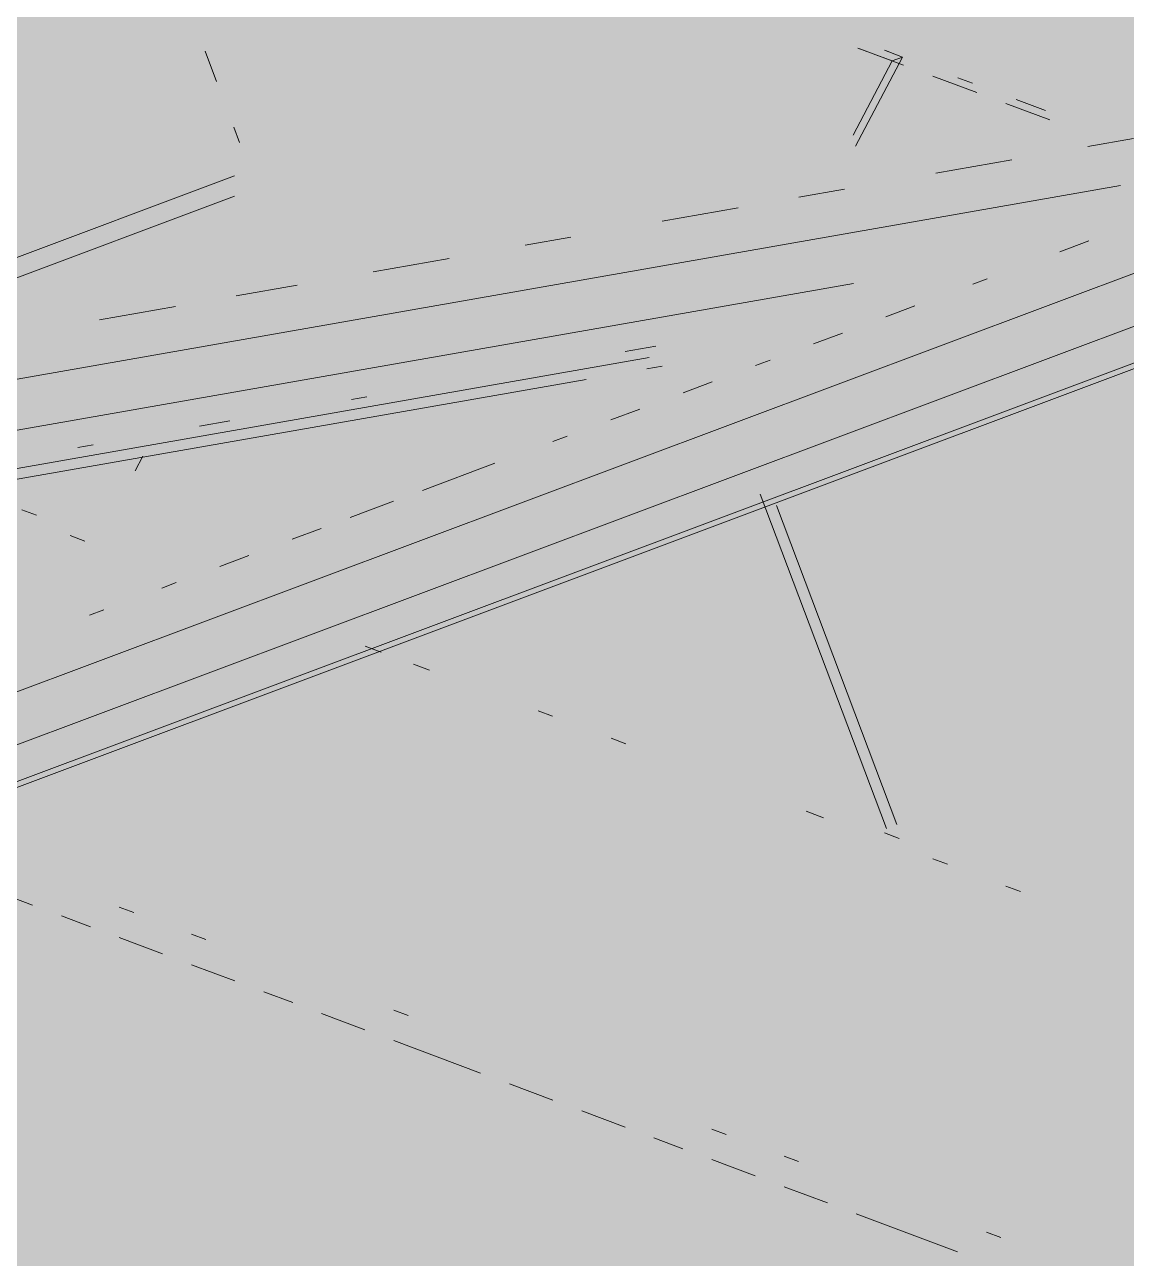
# Paper-space layout '03 3D Building and Roof' of a CAD drawing. Header units: millimetres. Extents: x 5 to 415, y 5 to 292.
# Drawn here: x 65.6 to 70.34, y 82.42 to 87.73 of the extents above; entities that cross this region are included whole.
import ezdxf

# ---------------------------------------------------------------- set-up
doc = ezdxf.new("R2010")
doc.units = ezdxf.units.MM
doc.layers.add('EXISTING', color=7, linetype='Continuous')
doc.layers.add('IMAGES', color=7, linetype='Continuous')

# ---------------------------------------------------------------- blocks, each defined once
blk = doc.blocks.new('SHEET_03')
at = {"layer": 'EXISTING', "color": 250, "lineweight": 9}
for p, q in [((66.3721, 87.6165), (66.4214, 87.4858)), ((69.3285, 87.5751), (69.1804, 87.6306)), ((69.1885, 87.6276), (69.3772, 87.5569)), ((69.3587, 87.5971), (69.2958, 87.6207)), ((69.2989, 87.6195), (69.373, 87.5918)), ((69.1602, 87.2556), (69.3285, 87.5751)), ((69.373, 87.5918), (69.171, 87.2083)), ((69.373, 87.5918), (69.3285, 87.5751)), ((69.503, 87.5098), (69.6917, 87.4391)), ((69.6733, 87.4793), (69.6103, 87.5029)), ((69.9878, 87.3615), (69.862, 87.4086)), ((69.8175, 87.3919), (70.0063, 87.3212)), ((66.4955, 87.2897), (66.5202, 87.2243)), ((70.1702, 87.2074), (70.3665, 87.2418)), ((69.5159, 87.0925), (69.8431, 87.15)), ((46.6851, 77.7896), (71.6069, 87.1254)), ((37.3985, 81.2646), (70.3106, 87.0398)), ((64.8838, 86.4757), (66.4989, 87.0807)), ((65.3807, 86.5744), (66.4989, 86.9933)), ((68.927, 86.9892), (69.1233, 87.0237)), ((68.3381, 86.8859), (68.6653, 86.9433)), ((71.4677, 86.8449), (46.7329, 77.5791)), ((67.7493, 86.7825), (67.9456, 86.817)), ((70.0489, 86.7545), (70.1735, 86.8012)), ((67.0949, 86.6677), (67.4221, 86.7251)), ((46.6851, 77.4043), (71.4822, 86.6934)), ((69.1615, 86.6176), (37.2963, 81.0261)), ((46.5602, 77.332), (71.3573, 86.6212)), ((66.5061, 86.5644), (66.7678, 86.6103)), ((69.675, 86.6145), (69.7373, 86.6378)), ((65.9172, 86.4611), (66.2443, 86.5185)), ((69.3012, 86.4744), (69.4258, 86.5211)), ((68.9897, 86.3577), (69.1143, 86.4044)), ((68.18, 86.3251), (68.3109, 86.348)), ((37.3985, 80.8793), (68.2823, 86.2986)), ((68.7405, 86.2644), (68.8028, 86.2877)), ((68.2727, 86.2509), (68.3381, 86.2624)), ((37.389, 80.8317), (68.011, 86.205)), ((68.429, 86.1477), (68.5536, 86.1944)), ((67.0023, 86.1184), (67.0677, 86.1299)), ((68.1174, 86.031), (68.242, 86.0777)), ((66.348, 86.0036), (66.4788, 86.0265)), ((65.8245, 85.9117), (65.8899, 85.9232)), ((67.8682, 85.9376), (67.9305, 85.961)), ((66.105, 85.875), (66.0713, 85.8111)), ((67.3075, 85.7276), (67.619, 85.8443)), ((69.3038, 84.2737), (68.7607, 85.7117)), ((66.996, 85.6109), (67.1829, 85.6809)), ((68.8298, 85.663), (69.3483, 84.2904)), ((65.5842, 85.6443), (65.6471, 85.6208)), ((66.7467, 85.5175), (66.8714, 85.5642)), ((65.8543, 85.5098), (65.7914, 85.5334)), ((66.4352, 85.4008), (66.5598, 85.4475)), ((66.186, 85.3075), (66.2483, 85.3308)), ((65.8745, 85.1908), (65.9368, 85.2141)), ((67.0602, 85.0581), (67.1297, 85.0321)), ((67.2686, 84.9801), (67.338, 84.954)), ((67.8674, 84.7557), (67.8045, 84.7793)), ((68.1819, 84.6379), (68.119, 84.6615)), ((68.9582, 84.3471), (69.0323, 84.3194)), ((69.2958, 84.2539), (69.3587, 84.2304)), ((69.5659, 84.1195), (69.503, 84.143)), ((65.6298, 83.9434), (65.4433, 84.0133)), ((69.8804, 84.0016), (69.8175, 84.0252)), ((66.0029, 83.9348), (66.065, 83.9115)), ((65.8785, 83.8503), (65.7541, 83.8969)), ((66.1894, 83.7338), (66.0029, 83.8037)), ((66.3137, 83.8183), (66.3759, 83.795)), ((66.5003, 83.6174), (66.3137, 83.6872)), ((66.749, 83.5242), (66.6246, 83.5708)), ((67.0599, 83.4077), (66.8733, 83.4776)), ((67.1842, 83.4923), (67.2464, 83.469)), ((67.5573, 83.2214), (67.1842, 83.3611)), ((67.8682, 83.1049), (67.6817, 83.1748)), ((68.1791, 82.9885), (67.9925, 83.0583)), ((68.5521, 82.9798), (68.6143, 82.9565)), ((68.4278, 82.8953), (68.3034, 82.9419)), ((68.7387, 82.7788), (68.5521, 82.8487)), ((68.863, 82.8634), (68.9252, 82.8401)), ((69.0496, 82.6624), (68.863, 82.7323)), ((69.6092, 82.4527), (69.1739, 82.6158)), ((69.7335, 82.5373), (69.7957, 82.514))]:
    blk.add_line(p, q, dxfattribs=at)
at = {"layer": 'IMAGES', "color": 7}
for points in [[(66.192, 87.6571), (66.3633, 87.6571), (66.192, 88), (66.3633, 88)], [(68.2483, 87.6571), (68.4197, 87.6571), (68.2483, 88), (68.4197, 88)], [(68.4197, 87.6571), (68.5911, 87.6571), (68.4197, 88), (68.5911, 88)], [(69.2765, 87.6571), (69.4479, 87.6571), (69.2765, 88), (69.4479, 88)], [(65.5065, 87.6571), (65.6779, 87.6571), (65.5065, 87.8286), (65.6779, 87.8286)], [(65.6779, 87.6571), (65.8492, 87.6571), (65.6779, 87.8286), (65.8492, 87.8286)], [(65.8492, 87.6571), (66.192, 87.6571), (65.8492, 87.8286), (66.192, 87.8286)], [(66.3633, 87.6571), (66.5347, 87.6571), (66.3633, 87.8286), (66.5347, 87.8286)], [(66.5347, 87.4857), (66.7061, 87.4857), (66.5347, 87.8286), (66.7061, 87.8286)], [(66.7061, 87.6571), (67.7342, 87.6571), (66.7061, 87.8286), (67.7342, 87.8286)], [(67.7342, 87.6571), (68.077, 87.6571), (67.7342, 87.8286), (68.077, 87.8286)], [(68.077, 87.6571), (68.2483, 87.6571), (68.077, 87.8286), (68.2483, 87.8286)], [(68.5911, 87.6571), (68.7624, 87.6571), (68.5911, 87.8286), (68.7624, 87.8286)], [(68.7624, 87.6571), (68.9338, 87.6571), (68.7624, 87.8286), (68.9338, 87.8286)], [(68.9338, 87.6571), (69.2765, 87.6571), (68.9338, 87.8286), (69.2765, 87.8286)], [(69.4479, 87.6571), (69.962, 87.6571), (69.4479, 87.8286), (69.962, 87.8286)], [(69.962, 87.6571), (70.1333, 87.6571), (69.962, 87.8286), (70.1333, 87.8286)], [(70.1333, 87.6571), (70.3047, 87.6571), (70.1333, 87.8286), (70.3047, 87.8286)], [(70.3047, 87.6571), (70.4761, 87.6571), (70.3047, 87.8286), (70.4761, 87.8286)], [(65.5065, 87.4857), (65.6779, 87.4857), (65.5065, 87.6571), (65.6779, 87.6571)], [(65.6779, 87.4857), (65.8492, 87.4857), (65.6779, 87.6571), (65.8492, 87.6571)], [(65.8492, 87.4857), (66.0206, 87.4857), (65.8492, 87.6571), (66.0206, 87.6571)], [(66.0206, 87.4857), (66.192, 87.4857), (66.0206, 87.6571), (66.192, 87.6571)], [(66.192, 87.4857), (66.3633, 87.4857), (66.192, 87.6571), (66.3633, 87.6571)], [(66.3633, 87.4857), (66.5347, 87.4857), (66.3633, 87.6571), (66.5347, 87.6571)], [(66.7061, 87.4857), (68.2483, 87.4857), (66.7061, 87.6571), (68.2483, 87.6571)], [(68.2483, 87.4857), (68.4197, 87.4857), (68.2483, 87.6571), (68.4197, 87.6571)], [(68.4197, 87.4857), (68.5911, 87.4857), (68.4197, 87.6571), (68.5911, 87.6571)], [(68.5911, 87.4857), (68.7624, 87.4857), (68.5911, 87.6571), (68.7624, 87.6571)], [(68.7624, 87.4857), (68.9338, 87.4857), (68.7624, 87.6571), (68.9338, 87.6571)], [(68.9338, 87.4857), (69.4479, 87.4857), (68.9338, 87.6571), (69.4479, 87.6571)], [(69.4479, 87.4857), (69.6192, 87.4857), (69.4479, 87.6571), (69.6192, 87.6571)], [(69.6192, 87.4857), (69.7906, 87.4857), (69.6192, 87.6571), (69.7906, 87.6571)], [(69.7906, 87.4857), (69.962, 87.4857), (69.7906, 87.6571), (69.962, 87.6571)], [(69.962, 87.4857), (70.1333, 87.4857), (69.962, 87.6571), (70.1333, 87.6571)], [(70.1333, 87.4857), (70.4761, 87.4857), (70.1333, 87.6571), (70.4761, 87.6571)], [(65.5065, 87.3143), (65.8492, 87.3143), (65.5065, 87.4857), (65.8492, 87.4857)], [(65.8492, 87.3143), (66.3633, 87.3143), (65.8492, 87.4857), (66.3633, 87.4857)], [(66.3633, 87.3143), (66.5347, 87.3143), (66.3633, 87.4857), (66.5347, 87.4857)], [(66.5347, 87.3143), (66.7061, 87.3143), (66.5347, 87.4857), (66.7061, 87.4857)], [(66.7061, 87.3143), (68.7624, 87.3143), (66.7061, 87.4857), (68.7624, 87.4857)], [(68.7624, 87.3143), (68.9338, 87.3143), (68.7624, 87.4857), (68.9338, 87.4857)], [(68.9338, 87.3143), (69.1051, 87.3143), (68.9338, 87.4857), (69.1051, 87.4857)], [(69.1051, 87.3143), (69.2765, 87.3143), (69.1051, 87.4857), (69.2765, 87.4857)], [(69.2765, 87.3143), (69.4479, 87.3143), (69.2765, 87.4857), (69.4479, 87.4857)], [(69.4479, 87.3143), (69.7906, 87.3143), (69.4479, 87.4857), (69.7906, 87.4857)], [(69.7906, 87.3143), (69.962, 87.3143), (69.7906, 87.4857), (69.962, 87.4857)], [(69.962, 87.3143), (70.1333, 87.3143), (69.962, 87.4857), (70.1333, 87.4857)], [(70.1333, 87.3143), (70.3047, 87.3143), (70.1333, 87.4857), (70.3047, 87.4857)], [(70.3047, 87.3143), (70.4761, 87.3143), (70.3047, 87.4857), (70.4761, 87.4857)], [(65.5065, 87.1429), (66.192, 87.1429), (65.5065, 87.3143), (66.192, 87.3143)], [(66.192, 87.1429), (66.3633, 87.1429), (66.192, 87.3143), (66.3633, 87.3143)], [(66.3633, 87.1429), (66.5347, 87.1429), (66.3633, 87.3143), (66.5347, 87.3143)], [(66.5347, 86.9714), (66.7061, 86.9714), (66.5347, 87.3143), (66.7061, 87.3143)], [(66.7061, 87.1429), (66.8774, 87.1429), (66.7061, 87.3143), (66.8774, 87.3143)], [(66.8774, 87.1429), (68.2483, 87.1429), (66.8774, 87.3143), (68.2483, 87.3143)], [(68.2483, 87.1429), (68.5911, 87.1429), (68.2483, 87.3143), (68.5911, 87.3143)], [(68.5911, 87.1429), (68.7624, 87.1429), (68.5911, 87.3143), (68.7624, 87.3143)], [(68.7624, 87.1429), (69.1051, 87.1429), (68.7624, 87.3143), (69.1051, 87.3143)], [(69.1051, 87.1429), (69.2765, 87.1429), (69.1051, 87.3143), (69.2765, 87.3143)], [(69.2765, 87.1429), (69.4479, 87.1429), (69.2765, 87.3143), (69.4479, 87.3143)], [(69.4479, 87.1429), (69.6192, 87.1429), (69.4479, 87.3143), (69.6192, 87.3143)], [(69.6192, 87.1429), (69.962, 87.1429), (69.6192, 87.3143), (69.962, 87.3143)], [(69.962, 87.1429), (70.1333, 87.1429), (69.962, 87.3143), (70.1333, 87.3143)], [(70.1333, 86.9714), (70.3047, 86.9714), (70.1333, 87.3143), (70.3047, 87.3143)], [(70.3047, 87.1429), (70.4761, 87.1429), (70.3047, 87.3143), (70.4761, 87.3143)], [(64.9924, 86.9714), (65.6779, 86.9714), (64.9924, 87.1429), (65.6779, 87.1429)], [(65.6779, 86.9714), (66.0206, 86.9714), (65.6779, 87.1429), (66.0206, 87.1429)], [(66.0206, 86.9714), (66.192, 86.9714), (66.0206, 87.1429), (66.192, 87.1429)], [(66.192, 86.9714), (66.3633, 86.9714), (66.192, 87.1429), (66.3633, 87.1429)], [(66.3633, 86.9714), (66.5347, 86.9714), (66.3633, 87.1429), (66.5347, 87.1429)], [(66.7061, 86.9714), (66.8774, 86.9714), (66.7061, 87.1429), (66.8774, 87.1429)], [(66.8774, 86.9714), (67.2202, 86.9714), (66.8774, 87.1429), (67.2202, 87.1429)], [(67.2202, 86.9714), (67.3915, 86.9714), (67.2202, 87.1429), (67.3915, 87.1429)], [(67.3915, 86.9714), (67.7342, 86.9714), (67.3915, 87.1429), (67.7342, 87.1429)], [(67.7342, 86.9714), (67.9056, 86.9714), (67.7342, 87.1429), (67.9056, 87.1429)], [(67.9056, 86.9714), (68.2483, 86.9714), (67.9056, 87.1429), (68.2483, 87.1429)], [(68.2483, 86.9714), (68.4197, 86.9714), (68.2483, 87.1429), (68.4197, 87.1429)], [(68.4197, 86.9714), (68.5911, 86.9714), (68.4197, 87.1429), (68.5911, 87.1429)], [(68.5911, 86.9714), (68.7624, 86.9714), (68.5911, 87.1429), (68.7624, 87.1429)], [(68.7624, 86.9714), (68.9338, 86.9714), (68.7624, 87.1429), (68.9338, 87.1429)], [(68.9338, 86.9714), (69.1051, 86.9714), (68.9338, 87.1429), (69.1051, 87.1429)], [(69.1051, 86.9714), (69.2765, 86.9714), (69.1051, 87.1429), (69.2765, 87.1429)], [(69.2765, 86.9714), (69.4479, 86.9714), (69.2765, 87.1429), (69.4479, 87.1429)], [(69.4479, 86.9714), (69.6192, 86.9714), (69.4479, 87.1429), (69.6192, 87.1429)], [(69.6192, 86.8), (69.7906, 86.8), (69.6192, 87.1429), (69.7906, 87.1429)], [(69.7906, 86.8), (69.962, 86.8), (69.7906, 87.1429), (69.962, 87.1429)], [(69.962, 86.9714), (70.1333, 86.9714), (69.962, 87.1429), (70.1333, 87.1429)], [(70.3047, 86.9714), (70.4761, 86.9714), (70.3047, 87.1429), (70.4761, 87.1429)], [(65.5065, 86.8), (65.6779, 86.8), (65.5065, 86.9714), (65.6779, 86.9714)], [(65.6779, 86.8), (65.8492, 86.8), (65.6779, 86.9714), (65.8492, 86.9714)], [(65.8492, 86.8), (66.0206, 86.8), (65.8492, 86.9714), (66.0206, 86.9714)], [(66.0206, 86.8), (66.5347, 86.8), (66.0206, 86.9714), (66.5347, 86.9714)], [(66.5347, 86.6286), (66.7061, 86.6286), (66.5347, 86.9714), (66.7061, 86.9714)], [(66.7061, 86.8), (66.8774, 86.8), (66.7061, 86.9714), (66.8774, 86.9714)], [(66.8774, 86.8), (67.2202, 86.8), (66.8774, 86.9714), (67.2202, 86.9714)], [(67.2202, 86.8), (67.3915, 86.8), (67.2202, 86.9714), (67.3915, 86.9714)], [(67.3915, 86.8), (67.5629, 86.8), (67.3915, 86.9714), (67.5629, 86.9714)], [(67.5629, 86.8), (67.7342, 86.8), (67.5629, 86.9714), (67.7342, 86.9714)], [(67.7342, 86.8), (67.9056, 86.8), (67.7342, 86.9714), (67.9056, 86.9714)], [(67.9056, 86.8), (68.077, 86.8), (67.9056, 86.9714), (68.077, 86.9714)], [(68.077, 86.8), (68.2483, 86.8), (68.077, 86.9714), (68.2483, 86.9714)], [(68.2483, 86.8), (68.4197, 86.8), (68.2483, 86.9714), (68.4197, 86.9714)], [(68.4197, 86.8), (68.7624, 86.8), (68.4197, 86.9714), (68.7624, 86.9714)], [(68.7624, 86.8), (68.9338, 86.8), (68.7624, 86.9714), (68.9338, 86.9714)], [(68.9338, 86.8), (69.2765, 86.8), (68.9338, 86.9714), (69.2765, 86.9714)], [(69.2765, 86.8), (69.4479, 86.8), (69.2765, 86.9714), (69.4479, 86.9714)], [(69.4479, 86.8), (69.6192, 86.8), (69.4479, 86.9714), (69.6192, 86.9714)], [(69.962, 86.8), (70.3047, 86.8), (69.962, 86.9714), (70.3047, 86.9714)], [(70.3047, 86.6286), (70.4761, 86.6286), (70.3047, 86.9714), (70.4761, 86.9714)], [(65.5065, 86.6286), (65.6779, 86.6286), (65.5065, 86.8), (65.6779, 86.8)], [(65.6779, 86.6286), (66.0206, 86.6286), (65.6779, 86.8), (66.0206, 86.8)], [(66.0206, 86.4571), (66.192, 86.4571), (66.0206, 86.8), (66.192, 86.8)], [(66.192, 86.4571), (66.3633, 86.4571), (66.192, 86.8), (66.3633, 86.8)], [(66.3633, 86.6286), (66.5347, 86.6286), (66.3633, 86.8), (66.5347, 86.8)], [(66.7061, 86.6286), (66.8774, 86.6286), (66.7061, 86.8), (66.8774, 86.8)], [(66.8774, 86.6286), (67.0488, 86.6286), (66.8774, 86.8), (67.0488, 86.8)], [(67.0488, 86.6286), (67.2202, 86.6286), (67.0488, 86.8), (67.2202, 86.8)], [(67.2202, 86.6286), (67.3915, 86.6286), (67.2202, 86.8), (67.3915, 86.8)], [(67.3915, 86.6286), (67.5629, 86.6286), (67.3915, 86.8), (67.5629, 86.8)], [(67.5629, 86.6286), (67.7342, 86.6286), (67.5629, 86.8), (67.7342, 86.8)], [(67.7342, 86.6286), (68.077, 86.6286), (67.7342, 86.8), (68.077, 86.8)], [(68.077, 86.6286), (68.2483, 86.6286), (68.077, 86.8), (68.2483, 86.8)], [(68.2483, 86.6286), (69.4479, 86.6286), (68.2483, 86.8), (69.4479, 86.8)], [(69.4479, 86.6286), (69.6192, 86.6286), (69.4479, 86.8), (69.6192, 86.8)], [(69.6192, 86.6286), (69.7906, 86.6286), (69.6192, 86.8), (69.7906, 86.8)], [(69.7906, 86.6286), (69.962, 86.6286), (69.7906, 86.8), (69.962, 86.8)], [(69.962, 86.6286), (70.1333, 86.6286), (69.962, 86.8), (70.1333, 86.8)], [(70.1333, 86.6286), (70.3047, 86.6286), (70.1333, 86.8), (70.3047, 86.8)], [(65.3352, 86.4571), (65.6779, 86.4571), (65.3352, 86.6286), (65.6779, 86.6286)], [(65.6779, 86.4571), (65.8492, 86.4571), (65.6779, 86.6286), (65.8492, 86.6286)], [(65.8492, 86.4571), (66.0206, 86.4571), (65.8492, 86.6286), (66.0206, 86.6286)], [(66.3633, 86.4571), (66.5347, 86.4571), (66.3633, 86.6286), (66.5347, 86.6286)], [(66.5347, 86.4571), (66.8774, 86.4571), (66.5347, 86.6286), (66.8774, 86.6286)], [(66.8774, 86.4571), (67.0488, 86.4571), (66.8774, 86.6286), (67.0488, 86.6286)], [(67.0488, 86.4571), (68.077, 86.4571), (67.0488, 86.6286), (68.077, 86.6286)], [(68.077, 86.4571), (68.4197, 86.4571), (68.077, 86.6286), (68.4197, 86.6286)], [(68.4197, 86.4571), (68.9338, 86.4571), (68.4197, 86.6286), (68.9338, 86.6286)], [(68.9338, 86.4571), (69.1051, 86.4571), (68.9338, 86.6286), (69.1051, 86.6286)], [(69.1051, 86.4571), (69.2765, 86.4571), (69.1051, 86.6286), (69.2765, 86.6286)], [(69.2765, 86.4571), (69.4479, 86.4571), (69.2765, 86.6286), (69.4479, 86.6286)], [(69.4479, 86.4571), (69.7906, 86.4571), (69.4479, 86.6286), (69.7906, 86.6286)], [(69.7906, 86.4571), (70.1333, 86.4571), (69.7906, 86.6286), (70.1333, 86.6286)], [(70.1333, 86.2857), (70.6474, 86.2857), (70.1333, 86.6286), (70.6474, 86.6286)], [(64.9924, 86.2857), (65.6779, 86.2857), (64.9924, 86.4571), (65.6779, 86.4571)], [(65.6779, 86.2857), (65.8492, 86.2857), (65.6779, 86.4571), (65.8492, 86.4571)], [(65.8492, 86.2857), (66.0206, 86.2857), (65.8492, 86.4571), (66.0206, 86.4571)], [(66.0206, 86.2857), (66.8774, 86.2857), (66.0206, 86.4571), (66.8774, 86.4571)], [(66.8774, 86.2857), (67.2202, 86.2857), (66.8774, 86.4571), (67.2202, 86.4571)], [(67.2202, 86.2857), (67.7342, 86.2857), (67.2202, 86.4571), (67.7342, 86.4571)], [(67.7342, 86.2857), (68.4197, 86.2857), (67.7342, 86.4571), (68.4197, 86.4571)], [(68.4197, 86.2857), (68.5911, 86.2857), (68.4197, 86.4571), (68.5911, 86.4571)], [(68.5911, 86.2857), (68.7624, 86.2857), (68.5911, 86.4571), (68.7624, 86.4571)], [(68.7624, 86.2857), (69.2765, 86.2857), (68.7624, 86.4571), (69.2765, 86.4571)], [(69.2765, 86.2857), (69.4479, 86.2857), (69.2765, 86.4571), (69.4479, 86.4571)], [(69.4479, 86.2857), (69.6192, 86.2857), (69.4479, 86.4571), (69.6192, 86.4571)], [(69.6192, 86.2857), (69.962, 86.2857), (69.6192, 86.4571), (69.962, 86.4571)], [(69.962, 86.2857), (70.1333, 86.2857), (69.962, 86.4571), (70.1333, 86.4571)], [(65.1638, 86.1143), (66.3633, 86.1143), (65.1638, 86.2857), (66.3633, 86.2857)], [(66.3633, 86.1143), (66.5347, 86.1143), (66.3633, 86.2857), (66.5347, 86.2857)], [(66.5347, 86.1143), (67.0488, 86.1143), (66.5347, 86.2857), (67.0488, 86.2857)], [(67.0488, 86.1143), (67.3915, 86.1143), (67.0488, 86.2857), (67.3915, 86.2857)], [(67.3915, 85.9429), (67.7342, 85.9429), (67.3915, 86.2857), (67.7342, 86.2857)], [(67.7342, 86.1143), (67.9056, 86.1143), (67.7342, 86.2857), (67.9056, 86.2857)], [(67.9056, 86.1143), (68.077, 86.1143), (67.9056, 86.2857), (68.077, 86.2857)], [(68.077, 86.1143), (68.5911, 86.1143), (68.077, 86.2857), (68.5911, 86.2857)], [(68.5911, 86.1143), (68.9338, 86.1143), (68.5911, 86.2857), (68.9338, 86.2857)], [(68.9338, 86.1143), (69.1051, 86.1143), (68.9338, 86.2857), (69.1051, 86.2857)], [(69.1051, 86.1143), (69.4479, 86.1143), (69.1051, 86.2857), (69.4479, 86.2857)], [(69.4479, 86.1143), (69.6192, 86.1143), (69.4479, 86.2857), (69.6192, 86.2857)], [(69.6192, 86.1143), (69.7906, 86.1143), (69.6192, 86.2857), (69.7906, 86.2857)], [(69.7906, 86.1143), (70.1333, 86.1143), (69.7906, 86.2857), (70.1333, 86.2857)], [(70.1333, 86.1143), (70.3047, 86.1143), (70.1333, 86.2857), (70.3047, 86.2857)], [(70.3047, 86.1143), (70.8188, 86.1143), (70.3047, 86.2857), (70.8188, 86.2857)], [(64.8211, 85.9429), (65.8492, 85.9429), (64.8211, 86.1143), (65.8492, 86.1143)], [(65.8492, 85.7714), (66.192, 85.7714), (65.8492, 86.1143), (66.192, 86.1143)], [(66.192, 85.9429), (66.3633, 85.9429), (66.192, 86.1143), (66.3633, 86.1143)], [(66.3633, 85.9429), (66.7061, 85.9429), (66.3633, 86.1143), (66.7061, 86.1143)], [(66.7061, 85.9429), (66.8774, 85.9429), (66.7061, 86.1143), (66.8774, 86.1143)], [(66.8774, 85.9429), (67.0488, 85.9429), (66.8774, 86.1143), (67.0488, 86.1143)], [(67.0488, 85.9429), (67.2202, 85.9429), (67.0488, 86.1143), (67.2202, 86.1143)], [(67.2202, 85.9429), (67.3915, 85.9429), (67.2202, 86.1143), (67.3915, 86.1143)], [(67.7342, 85.9429), (67.9056, 85.9429), (67.7342, 86.1143), (67.9056, 86.1143)], [(67.9056, 85.9429), (68.5911, 85.9429), (67.9056, 86.1143), (68.5911, 86.1143)], [(68.5911, 85.9429), (69.1051, 85.9429), (68.5911, 86.1143), (69.1051, 86.1143)], [(69.1051, 85.9429), (69.2765, 85.9429), (69.1051, 86.1143), (69.2765, 86.1143)], [(69.2765, 85.9429), (69.4479, 85.9429), (69.2765, 86.1143), (69.4479, 86.1143)], [(69.4479, 85.9429), (69.7906, 85.9429), (69.4479, 86.1143), (69.7906, 86.1143)], [(69.7906, 85.9429), (69.962, 85.9429), (69.7906, 86.1143), (69.962, 86.1143)], [(69.962, 85.9429), (70.1333, 85.9429), (69.962, 86.1143), (70.1333, 86.1143)], [(70.1333, 85.9429), (70.4761, 85.9429), (70.1333, 86.1143), (70.4761, 86.1143)], [(65.3352, 85.6), (65.6779, 85.6), (65.3352, 85.9429), (65.6779, 85.9429)], [(65.6779, 85.7714), (65.8492, 85.7714), (65.6779, 85.9429), (65.8492, 85.9429)], [(66.192, 85.7714), (66.3633, 85.7714), (66.192, 85.9429), (66.3633, 85.9429)], [(66.3633, 85.7714), (66.5347, 85.7714), (66.3633, 85.9429), (66.5347, 85.9429)], [(66.5347, 85.7714), (66.7061, 85.7714), (66.5347, 85.9429), (66.7061, 85.9429)], [(66.7061, 85.7714), (67.0488, 85.7714), (66.7061, 85.9429), (67.0488, 85.9429)], [(67.0488, 85.7714), (67.2202, 85.7714), (67.0488, 85.9429), (67.2202, 85.9429)], [(67.2202, 85.7714), (67.3915, 85.7714), (67.2202, 85.9429), (67.3915, 85.9429)], [(67.3915, 85.7714), (67.5629, 85.7714), (67.3915, 85.9429), (67.5629, 85.9429)], [(67.5629, 85.7714), (67.7342, 85.7714), (67.5629, 85.9429), (67.7342, 85.9429)], [(67.7342, 85.7714), (68.077, 85.7714), (67.7342, 85.9429), (68.077, 85.9429)], [(68.077, 85.7714), (68.2483, 85.7714), (68.077, 85.9429), (68.2483, 85.9429)], [(68.2483, 85.7714), (68.5911, 85.7714), (68.2483, 85.9429), (68.5911, 85.9429)], [(68.5911, 85.7714), (68.7624, 85.7714), (68.5911, 85.9429), (68.7624, 85.9429)], [(68.7624, 85.7714), (69.1051, 85.7714), (68.7624, 85.9429), (69.1051, 85.9429)], [(69.1051, 85.7714), (69.6192, 85.7714), (69.1051, 85.9429), (69.6192, 85.9429)], [(69.6192, 85.7714), (69.962, 85.7714), (69.6192, 85.9429), (69.962, 85.9429)], [(69.962, 85.7714), (70.1333, 85.7714), (69.962, 85.9429), (70.1333, 85.9429)], [(70.1333, 85.7714), (70.9901, 85.7714), (70.1333, 85.9429), (70.9901, 85.9429)], [(65.6779, 85.6), (65.8492, 85.6), (65.6779, 85.7714), (65.8492, 85.7714)], [(65.8492, 85.2571), (66.0206, 85.2571), (65.8492, 85.7714), (66.0206, 85.7714)], [(66.0206, 85.6), (66.192, 85.6), (66.0206, 85.7714), (66.192, 85.7714)], [(66.192, 85.6), (66.3633, 85.6), (66.192, 85.7714), (66.3633, 85.7714)], [(66.3633, 85.6), (66.5347, 85.6), (66.3633, 85.7714), (66.5347, 85.7714)], [(66.5347, 85.6), (66.8774, 85.6), (66.5347, 85.7714), (66.8774, 85.7714)], [(66.8774, 85.6), (67.0488, 85.6), (66.8774, 85.7714), (67.0488, 85.7714)], [(67.0488, 85.6), (67.2202, 85.6), (67.0488, 85.7714), (67.2202, 85.7714)], [(67.2202, 85.6), (67.3915, 85.6), (67.2202, 85.7714), (67.3915, 85.7714)], [(67.3915, 85.4286), (67.7342, 85.4286), (67.3915, 85.7714), (67.7342, 85.7714)], [(67.7342, 85.6), (67.9056, 85.6), (67.7342, 85.7714), (67.9056, 85.7714)], [(67.9056, 85.6), (68.2483, 85.6), (67.9056, 85.7714), (68.2483, 85.7714)], [(68.2483, 85.6), (68.4197, 85.6), (68.2483, 85.7714), (68.4197, 85.7714)], [(68.4197, 85.6), (68.5911, 85.6), (68.4197, 85.7714), (68.5911, 85.7714)], [(68.5911, 85.6), (68.7624, 85.6), (68.5911, 85.7714), (68.7624, 85.7714)], [(68.7624, 85.6), (68.9338, 85.6), (68.7624, 85.7714), (68.9338, 85.7714)], [(68.9338, 85.6), (69.1051, 85.6), (68.9338, 85.7714), (69.1051, 85.7714)], [(69.1051, 85.6), (69.2765, 85.6), (69.1051, 85.7714), (69.2765, 85.7714)], [(69.2765, 85.6), (69.4479, 85.6), (69.2765, 85.7714), (69.4479, 85.7714)], [(69.4479, 85.6), (69.6192, 85.6), (69.4479, 85.7714), (69.6192, 85.7714)], [(69.6192, 85.6), (69.7906, 85.6), (69.6192, 85.7714), (69.7906, 85.7714)], [(69.7906, 85.6), (70.8188, 85.6), (69.7906, 85.7714), (70.8188, 85.7714)], [(65.5065, 85.4286), (65.6779, 85.4286), (65.5065, 85.6), (65.6779, 85.6)], [(65.6779, 85.4286), (65.8492, 85.4286), (65.6779, 85.6), (65.8492, 85.6)], [(66.0206, 85.4286), (66.192, 85.4286), (66.0206, 85.6), (66.192, 85.6)], [(66.192, 85.4286), (66.3633, 85.4286), (66.192, 85.6), (66.3633, 85.6)], [(66.3633, 85.4286), (66.5347, 85.4286), (66.3633, 85.6), (66.5347, 85.6)], [(66.5347, 85.4286), (66.7061, 85.4286), (66.5347, 85.6), (66.7061, 85.6)], [(66.7061, 85.4286), (66.8774, 85.4286), (66.7061, 85.6), (66.8774, 85.6)], [(66.8774, 85.4286), (67.3915, 85.4286), (66.8774, 85.6), (67.3915, 85.6)], [(67.7342, 85.4286), (68.077, 85.4286), (67.7342, 85.6), (68.077, 85.6)], [(68.077, 85.4286), (68.2483, 85.4286), (68.077, 85.6), (68.2483, 85.6)], [(68.2483, 85.4286), (68.5911, 85.4286), (68.2483, 85.6), (68.5911, 85.6)], [(68.5911, 85.4286), (68.9338, 85.4286), (68.5911, 85.6), (68.9338, 85.6)], [(68.9338, 85.4286), (69.1051, 85.4286), (68.9338, 85.6), (69.1051, 85.6)], [(69.1051, 85.4286), (69.2765, 85.4286), (69.1051, 85.6), (69.2765, 85.6)], [(69.2765, 85.2571), (70.8188, 85.2571), (69.2765, 85.6), (70.8188, 85.6)], [(65.5065, 85.2571), (65.6779, 85.2571), (65.5065, 85.4286), (65.6779, 85.4286)], [(65.6779, 85.2571), (65.8492, 85.2571), (65.6779, 85.4286), (65.8492, 85.4286)], [(66.0206, 85.2571), (66.192, 85.2571), (66.0206, 85.4286), (66.192, 85.4286)], [(66.192, 85.2571), (66.3633, 85.2571), (66.192, 85.4286), (66.3633, 85.4286)], [(66.3633, 85.2571), (66.5347, 85.2571), (66.3633, 85.4286), (66.5347, 85.4286)], [(66.5347, 85.2571), (66.7061, 85.2571), (66.5347, 85.4286), (66.7061, 85.4286)], [(66.7061, 85.2571), (67.2202, 85.2571), (66.7061, 85.4286), (67.2202, 85.4286)], [(67.2202, 85.2571), (67.7342, 85.2571), (67.2202, 85.4286), (67.7342, 85.4286)], [(67.7342, 85.2571), (68.2483, 85.2571), (67.7342, 85.4286), (68.2483, 85.4286)], [(68.2483, 85.2571), (68.4197, 85.2571), (68.2483, 85.4286), (68.4197, 85.4286)], [(68.4197, 85.0857), (68.5911, 85.0857), (68.4197, 85.4286), (68.5911, 85.4286)], [(68.5911, 85.2571), (68.7624, 85.2571), (68.5911, 85.4286), (68.7624, 85.4286)], [(68.7624, 85.2571), (68.9338, 85.2571), (68.7624, 85.4286), (68.9338, 85.4286)], [(68.9338, 85.2571), (69.1051, 85.2571), (68.9338, 85.4286), (69.1051, 85.4286)], [(69.1051, 85.2571), (69.2765, 85.2571), (69.1051, 85.4286), (69.2765, 85.4286)], [(65.5065, 85.0857), (65.6779, 85.0857), (65.5065, 85.2571), (65.6779, 85.2571)], [(65.6779, 85.0857), (65.8492, 85.0857), (65.6779, 85.2571), (65.8492, 85.2571)], [(65.8492, 85.0857), (66.0206, 85.0857), (65.8492, 85.2571), (66.0206, 85.2571)], [(66.0206, 85.0857), (66.192, 85.0857), (66.0206, 85.2571), (66.192, 85.2571)], [(66.192, 85.0857), (66.5347, 85.0857), (66.192, 85.2571), (66.5347, 85.2571)], [(66.5347, 85.0857), (67.2202, 85.0857), (66.5347, 85.2571), (67.2202, 85.2571)], [(67.2202, 85.0857), (67.7342, 85.0857), (67.2202, 85.2571), (67.7342, 85.2571)], [(67.7342, 85.0857), (67.9056, 85.0857), (67.7342, 85.2571), (67.9056, 85.2571)], [(67.9056, 85.0857), (68.077, 85.0857), (67.9056, 85.2571), (68.077, 85.2571)], [(68.077, 85.0857), (68.2483, 85.0857), (68.077, 85.2571), (68.2483, 85.2571)], [(68.2483, 85.0857), (68.4197, 85.0857), (68.2483, 85.2571), (68.4197, 85.2571)], [(68.5911, 85.0857), (68.7624, 85.0857), (68.5911, 85.2571), (68.7624, 85.2571)], [(68.7624, 85.0857), (68.9338, 85.0857), (68.7624, 85.2571), (68.9338, 85.2571)], [(68.9338, 85.0857), (69.1051, 85.0857), (68.9338, 85.2571), (69.1051, 85.2571)], [(69.1051, 85.0857), (69.2765, 85.0857), (69.1051, 85.2571), (69.2765, 85.2571)], [(69.2765, 84.7429), (70.6474, 84.7429), (69.2765, 85.2571), (70.6474, 85.2571)], [(65.5065, 84.9143), (65.6779, 84.9143), (65.5065, 85.0857), (65.6779, 85.0857)], [(65.6779, 84.9143), (65.8492, 84.9143), (65.6779, 85.0857), (65.8492, 85.0857)], [(65.8492, 84.9143), (66.3633, 84.9143), (65.8492, 85.0857), (66.3633, 85.0857)], [(66.3633, 84.9143), (66.5347, 84.9143), (66.3633, 85.0857), (66.5347, 85.0857)], [(66.5347, 84.9143), (66.8774, 84.9143), (66.5347, 85.0857), (66.8774, 85.0857)], [(66.8774, 84.9143), (67.2202, 84.9143), (66.8774, 85.0857), (67.2202, 85.0857)], [(67.2202, 84.9143), (67.3915, 84.9143), (67.2202, 85.0857), (67.3915, 85.0857)], [(67.3915, 84.7429), (67.5629, 84.7429), (67.3915, 85.0857), (67.5629, 85.0857)], [(67.5629, 84.9143), (67.7342, 84.9143), (67.5629, 85.0857), (67.7342, 85.0857)], [(67.7342, 84.9143), (67.9056, 84.9143), (67.7342, 85.0857), (67.9056, 85.0857)], [(67.9056, 84.9143), (68.2483, 84.9143), (67.9056, 85.0857), (68.2483, 85.0857)], [(68.2483, 84.9143), (68.7624, 84.9143), (68.2483, 85.0857), (68.7624, 85.0857)], [(68.7624, 84.7429), (68.9338, 84.7429), (68.7624, 85.0857), (68.9338, 85.0857)], [(68.9338, 84.7429), (69.1051, 84.7429), (68.9338, 85.0857), (69.1051, 85.0857)], [(69.1051, 84.9143), (69.2765, 84.9143), (69.1051, 85.0857), (69.2765, 85.0857)], [(65.3352, 84.7429), (65.6779, 84.7429), (65.3352, 84.9143), (65.6779, 84.9143)], [(65.6779, 84.7429), (66.3633, 84.7429), (65.6779, 84.9143), (66.3633, 84.9143)], [(66.3633, 84.7429), (66.7061, 84.7429), (66.3633, 84.9143), (66.7061, 84.9143)], [(66.7061, 84.7429), (66.8774, 84.7429), (66.7061, 84.9143), (66.8774, 84.9143)], [(66.8774, 84.7429), (67.0488, 84.7429), (66.8774, 84.9143), (67.0488, 84.9143)], [(67.0488, 84.7429), (67.2202, 84.7429), (67.0488, 84.9143), (67.2202, 84.9143)], [(67.2202, 84.7429), (67.3915, 84.7429), (67.2202, 84.9143), (67.3915, 84.9143)], [(67.5629, 84.7429), (67.7342, 84.7429), (67.5629, 84.9143), (67.7342, 84.9143)], [(67.7342, 84.5714), (67.9056, 84.5714), (67.7342, 84.9143), (67.9056, 84.9143)], [(67.9056, 84.7429), (68.4197, 84.7429), (67.9056, 84.9143), (68.4197, 84.9143)], [(68.4197, 84.7429), (68.7624, 84.7429), (68.4197, 84.9143), (68.7624, 84.9143)], [(69.1051, 84.7429), (69.2765, 84.7429), (69.1051, 84.9143), (69.2765, 84.9143)], [(65.5065, 84.5714), (65.6779, 84.5714), (65.5065, 84.7429), (65.6779, 84.7429)], [(65.6779, 84.5714), (65.8492, 84.5714), (65.6779, 84.7429), (65.8492, 84.7429)], [(65.8492, 84.5714), (66.0206, 84.5714), (65.8492, 84.7429), (66.0206, 84.7429)], [(66.0206, 84.5714), (66.192, 84.5714), (66.0206, 84.7429), (66.192, 84.7429)], [(66.192, 84.5714), (66.5347, 84.5714), (66.192, 84.7429), (66.5347, 84.7429)], [(66.5347, 84.5714), (66.7061, 84.5714), (66.5347, 84.7429), (66.7061, 84.7429)], [(66.7061, 84.5714), (67.0488, 84.5714), (66.7061, 84.7429), (67.0488, 84.7429)], [(67.0488, 84.5714), (67.3915, 84.5714), (67.0488, 84.7429), (67.3915, 84.7429)], [(67.3915, 84.5714), (67.5629, 84.5714), (67.3915, 84.7429), (67.5629, 84.7429)], [(67.5629, 84.5714), (67.7342, 84.5714), (67.5629, 84.7429), (67.7342, 84.7429)], [(67.9056, 84.5714), (68.077, 84.5714), (67.9056, 84.7429), (68.077, 84.7429)], [(68.077, 84.5714), (68.2483, 84.5714), (68.077, 84.7429), (68.2483, 84.7429)], [(68.2483, 84.5714), (68.4197, 84.5714), (68.2483, 84.7429), (68.4197, 84.7429)], [(68.4197, 84.5714), (68.5911, 84.5714), (68.4197, 84.7429), (68.5911, 84.7429)], [(68.5911, 84.5714), (68.9338, 84.5714), (68.5911, 84.7429), (68.9338, 84.7429)], [(68.9338, 84.5714), (69.1051, 84.5714), (68.9338, 84.7429), (69.1051, 84.7429)], [(69.1051, 84.5714), (69.2765, 84.5714), (69.1051, 84.7429), (69.2765, 84.7429)], [(69.2765, 84.5714), (69.4479, 84.5714), (69.2765, 84.7429), (69.4479, 84.7429)], [(69.4479, 84.4), (69.6192, 84.4), (69.4479, 84.7429), (69.6192, 84.7429)], [(69.6192, 84.4), (70.4761, 84.4), (69.6192, 84.7429), (70.4761, 84.7429)], [(65.3352, 84.4), (65.6779, 84.4), (65.3352, 84.5714), (65.6779, 84.5714)], [(65.6779, 84.4), (65.8492, 84.4), (65.6779, 84.5714), (65.8492, 84.5714)], [(65.8492, 84.4), (66.0206, 84.4), (65.8492, 84.5714), (66.0206, 84.5714)], [(66.0206, 84.4), (66.192, 84.4), (66.0206, 84.5714), (66.192, 84.5714)], [(66.192, 84.4), (66.5347, 84.4), (66.192, 84.5714), (66.5347, 84.5714)], [(66.5347, 84.4), (66.7061, 84.4), (66.5347, 84.5714), (66.7061, 84.5714)], [(66.7061, 84.4), (67.5629, 84.4), (66.7061, 84.5714), (67.5629, 84.5714)], [(67.5629, 84.4), (68.077, 84.4), (67.5629, 84.5714), (68.077, 84.5714)], [(68.077, 84.4), (68.2483, 84.4), (68.077, 84.5714), (68.2483, 84.5714)], [(68.2483, 84.4), (68.5911, 84.4), (68.2483, 84.5714), (68.5911, 84.5714)], [(68.5911, 84.4), (68.7624, 84.4), (68.5911, 84.5714), (68.7624, 84.5714)], [(68.7624, 84.4), (68.9338, 84.4), (68.7624, 84.5714), (68.9338, 84.5714)], [(68.9338, 84.4), (69.1051, 84.4), (68.9338, 84.5714), (69.1051, 84.5714)], [(69.1051, 84.4), (69.2765, 84.4), (69.1051, 84.5714), (69.2765, 84.5714)], [(69.2765, 84.4), (69.4479, 84.4), (69.2765, 84.5714), (69.4479, 84.5714)], [(65.5065, 84.2286), (65.6779, 84.2286), (65.5065, 84.4), (65.6779, 84.4)], [(65.6779, 84.2286), (66.0206, 84.2286), (65.6779, 84.4), (66.0206, 84.4)], [(66.0206, 84.2286), (66.192, 84.2286), (66.0206, 84.4), (66.192, 84.4)], [(66.192, 84.2286), (66.3633, 84.2286), (66.192, 84.4), (66.3633, 84.4)], [(66.3633, 84.2286), (68.077, 84.2286), (66.3633, 84.4), (68.077, 84.4)], [(68.077, 84.2286), (68.4197, 84.2286), (68.077, 84.4), (68.4197, 84.4)], [(68.4197, 84.2286), (68.5911, 84.2286), (68.4197, 84.4), (68.5911, 84.4)], [(68.5911, 84.2286), (68.7624, 84.2286), (68.5911, 84.4), (68.7624, 84.4)], [(68.7624, 84.2286), (68.9338, 84.2286), (68.7624, 84.4), (68.9338, 84.4)], [(68.9338, 84.2286), (69.1051, 84.2286), (68.9338, 84.4), (69.1051, 84.4)], [(69.1051, 84.2286), (69.2765, 84.2286), (69.1051, 84.4), (69.2765, 84.4)], [(69.2765, 84.2286), (69.4479, 84.2286), (69.2765, 84.4), (69.4479, 84.4)], [(69.4479, 84.2286), (69.6192, 84.2286), (69.4479, 84.4), (69.6192, 84.4)], [(69.6192, 84.2286), (69.7906, 84.2286), (69.6192, 84.4), (69.7906, 84.4)], [(69.7906, 84.2286), (70.3047, 84.2286), (69.7906, 84.4), (70.3047, 84.4)], [(70.3047, 83.8857), (70.4761, 83.8857), (70.3047, 84.4), (70.4761, 84.4)], [(65.5065, 84.0571), (65.6779, 84.0571), (65.5065, 84.2286), (65.6779, 84.2286)], [(65.6779, 84.0571), (65.8492, 84.0571), (65.6779, 84.2286), (65.8492, 84.2286)], [(65.8492, 84.0571), (66.0206, 84.0571), (65.8492, 84.2286), (66.0206, 84.2286)], [(66.0206, 84.0571), (66.192, 84.0571), (66.0206, 84.2286), (66.192, 84.2286)], [(66.192, 84.0571), (66.5347, 84.0571), (66.192, 84.2286), (66.5347, 84.2286)], [(66.5347, 84.0571), (66.7061, 84.0571), (66.5347, 84.2286), (66.7061, 84.2286)], [(66.7061, 84.0571), (68.4197, 84.0571), (66.7061, 84.2286), (68.4197, 84.2286)], [(68.4197, 84.0571), (68.7624, 84.0571), (68.4197, 84.2286), (68.7624, 84.2286)], [(68.7624, 84.0571), (68.9338, 84.0571), (68.7624, 84.2286), (68.9338, 84.2286)], [(68.9338, 84.0571), (69.1051, 84.0571), (68.9338, 84.2286), (69.1051, 84.2286)], [(69.1051, 84.0571), (69.2765, 84.0571), (69.1051, 84.2286), (69.2765, 84.2286)], [(69.2765, 84.0571), (69.4479, 84.0571), (69.2765, 84.2286), (69.4479, 84.2286)], [(69.4479, 84.0571), (69.7906, 84.0571), (69.4479, 84.2286), (69.7906, 84.2286)], [(69.7906, 84.0571), (69.962, 84.0571), (69.7906, 84.2286), (69.962, 84.2286)], [(69.962, 84.0571), (70.1333, 84.0571), (69.962, 84.2286), (70.1333, 84.2286)], [(70.1333, 84.0571), (70.3047, 84.0571), (70.1333, 84.2286), (70.3047, 84.2286)], [(65.3352, 83.8857), (65.6779, 83.8857), (65.3352, 84.0571), (65.6779, 84.0571)], [(65.6779, 83.8857), (65.8492, 83.8857), (65.6779, 84.0571), (65.8492, 84.0571)], [(65.8492, 83.8857), (66.192, 83.8857), (65.8492, 84.0571), (66.192, 84.0571)], [(66.192, 83.8857), (66.7061, 83.8857), (66.192, 84.0571), (66.7061, 84.0571)], [(66.7061, 83.8857), (66.8774, 83.8857), (66.7061, 84.0571), (66.8774, 84.0571)], [(66.8774, 83.8857), (67.2202, 83.8857), (66.8774, 84.0571), (67.2202, 84.0571)], [(67.2202, 83.8857), (68.9338, 83.8857), (67.2202, 84.0571), (68.9338, 84.0571)], [(68.9338, 83.8857), (69.1051, 83.8857), (68.9338, 84.0571), (69.1051, 84.0571)], [(69.1051, 83.8857), (69.2765, 83.8857), (69.1051, 84.0571), (69.2765, 84.0571)], [(69.2765, 83.8857), (69.4479, 83.8857), (69.2765, 84.0571), (69.4479, 84.0571)], [(69.4479, 83.8857), (69.6192, 83.8857), (69.4479, 84.0571), (69.6192, 84.0571)], [(69.6192, 83.8857), (69.7906, 83.8857), (69.6192, 84.0571), (69.7906, 84.0571)], [(69.7906, 83.8857), (70.3047, 83.8857), (69.7906, 84.0571), (70.3047, 84.0571)], [(65.3352, 83.7143), (65.6779, 83.7143), (65.3352, 83.8857), (65.6779, 83.8857)], [(65.6779, 83.7143), (65.8492, 83.7143), (65.6779, 83.8857), (65.8492, 83.8857)], [(65.8492, 83.7143), (66.0206, 83.7143), (65.8492, 83.8857), (66.0206, 83.8857)], [(66.0206, 83.7143), (66.3633, 83.7143), (66.0206, 83.8857), (66.3633, 83.8857)], [(66.3633, 83.7143), (66.5347, 83.7143), (66.3633, 83.8857), (66.5347, 83.8857)], [(66.5347, 83.7143), (66.7061, 83.7143), (66.5347, 83.8857), (66.7061, 83.8857)], [(66.7061, 83.7143), (66.8774, 83.7143), (66.7061, 83.8857), (66.8774, 83.8857)], [(66.8774, 83.7143), (67.3915, 83.7143), (66.8774, 83.8857), (67.3915, 83.8857)], [(67.3915, 83.5429), (67.5629, 83.5429), (67.3915, 83.8857), (67.5629, 83.8857)], [(67.5629, 83.7143), (67.7342, 83.7143), (67.5629, 83.8857), (67.7342, 83.8857)], [(67.7342, 83.7143), (69.4479, 83.7143), (67.7342, 83.8857), (69.4479, 83.8857)], [(69.4479, 83.7143), (69.6192, 83.7143), (69.4479, 83.8857), (69.6192, 83.8857)], [(69.6192, 83.7143), (69.7906, 83.7143), (69.6192, 83.8857), (69.7906, 83.8857)], [(69.7906, 83.7143), (69.962, 83.7143), (69.7906, 83.8857), (69.962, 83.8857)], [(69.962, 83.7143), (70.3047, 83.7143), (69.962, 83.8857), (70.3047, 83.8857)], [(70.3047, 83.7143), (70.4761, 83.7143), (70.3047, 83.8857), (70.4761, 83.8857)], [(64.1356, 83.5429), (65.6779, 83.5429), (64.1356, 83.7143), (65.6779, 83.7143)], [(65.6779, 83.5429), (65.8492, 83.5429), (65.6779, 83.7143), (65.8492, 83.7143)], [(65.8492, 83.5429), (66.0206, 83.5429), (65.8492, 83.7143), (66.0206, 83.7143)], [(66.0206, 83.5429), (66.192, 83.5429), (66.0206, 83.7143), (66.192, 83.7143)], [(66.192, 83.5429), (66.5347, 83.5429), (66.192, 83.7143), (66.5347, 83.7143)], [(66.5347, 83.5429), (66.7061, 83.5429), (66.5347, 83.7143), (66.7061, 83.7143)], [(66.7061, 83.5429), (66.8774, 83.5429), (66.7061, 83.7143), (66.8774, 83.7143)], [(66.8774, 83.5429), (67.0488, 83.5429), (66.8774, 83.7143), (67.0488, 83.7143)], [(67.0488, 83.5429), (67.3915, 83.5429), (67.0488, 83.7143), (67.3915, 83.7143)], [(67.5629, 83.5429), (67.7342, 83.5429), (67.5629, 83.7143), (67.7342, 83.7143)], [(67.7342, 83.5429), (68.077, 83.5429), (67.7342, 83.7143), (68.077, 83.7143)], [(68.077, 83.5429), (69.7906, 83.5429), (68.077, 83.7143), (69.7906, 83.7143)], [(69.7906, 83.5429), (70.3047, 83.5429), (69.7906, 83.7143), (70.3047, 83.7143)], [(70.3047, 83.5429), (70.4761, 83.5429), (70.3047, 83.7143), (70.4761, 83.7143)], [(63.9643, 83.3714), (66.192, 83.3714), (63.9643, 83.5429), (66.192, 83.5429)], [(66.192, 83.3714), (66.3633, 83.3714), (66.192, 83.5429), (66.3633, 83.5429)], [(66.3633, 83.3714), (66.5347, 83.3714), (66.3633, 83.5429), (66.5347, 83.5429)], [(66.5347, 83.3714), (66.7061, 83.3714), (66.5347, 83.5429), (66.7061, 83.5429)], [(66.7061, 83.3714), (66.8774, 83.3714), (66.7061, 83.5429), (66.8774, 83.5429)], [(66.8774, 83.3714), (67.0488, 83.3714), (66.8774, 83.5429), (67.0488, 83.5429)], [(67.0488, 83.3714), (67.2202, 83.3714), (67.0488, 83.5429), (67.2202, 83.5429)], [(67.2202, 83.3714), (67.3915, 83.3714), (67.2202, 83.5429), (67.3915, 83.5429)], [(67.3915, 83.3714), (67.5629, 83.3714), (67.3915, 83.5429), (67.5629, 83.5429)], [(67.5629, 83.3714), (67.7342, 83.3714), (67.5629, 83.5429), (67.7342, 83.5429)], [(67.7342, 83.3714), (67.9056, 83.3714), (67.7342, 83.5429), (67.9056, 83.5429)], [(67.9056, 83.3714), (68.2483, 83.3714), (67.9056, 83.5429), (68.2483, 83.5429)], [(68.2483, 83.3714), (68.5911, 83.3714), (68.2483, 83.5429), (68.5911, 83.5429)], [(68.5911, 83.3714), (70.3047, 83.3714), (68.5911, 83.5429), (70.3047, 83.5429)], [(70.3047, 83.2), (70.4761, 83.2), (70.3047, 83.5429), (70.4761, 83.5429)], [(63.4502, 83.2), (66.5347, 83.2), (63.4502, 83.3714), (66.5347, 83.3714)], [(66.5347, 83.2), (66.7061, 83.2), (66.5347, 83.3714), (66.7061, 83.3714)], [(66.7061, 83.2), (66.8774, 83.2), (66.7061, 83.3714), (66.8774, 83.3714)], [(66.8774, 83.2), (67.0488, 83.2), (66.8774, 83.3714), (67.0488, 83.3714)], [(67.0488, 83.2), (67.2202, 83.2), (67.0488, 83.3714), (67.2202, 83.3714)], [(67.2202, 83.2), (67.3915, 83.2), (67.2202, 83.3714), (67.3915, 83.3714)], [(67.3915, 83.2), (67.5629, 83.2), (67.3915, 83.3714), (67.5629, 83.3714)], [(67.5629, 83.2), (67.7342, 83.2), (67.5629, 83.3714), (67.7342, 83.3714)], [(67.7342, 83.2), (67.9056, 83.2), (67.7342, 83.3714), (67.9056, 83.3714)], [(67.9056, 83.2), (68.077, 83.2), (67.9056, 83.3714), (68.077, 83.3714)], [(68.077, 83.2), (68.9338, 83.2), (68.077, 83.3714), (68.9338, 83.3714)], [(68.9338, 83.2), (69.1051, 83.2), (68.9338, 83.3714), (69.1051, 83.3714)], [(69.1051, 83.2), (70.1333, 83.2), (69.1051, 83.3714), (70.1333, 83.3714)], [(70.1333, 83.2), (70.3047, 83.2), (70.1333, 83.3714), (70.3047, 83.3714)], [(62.7647, 83.0286), (67.0488, 83.0286), (62.7647, 83.2), (67.0488, 83.2)], [(67.0488, 83.0286), (67.2202, 83.0286), (67.0488, 83.2), (67.2202, 83.2)], [(67.2202, 83.0286), (67.3915, 83.0286), (67.2202, 83.2), (67.3915, 83.2)], [(67.3915, 83.0286), (67.5629, 83.0286), (67.3915, 83.2), (67.5629, 83.2)], [(67.5629, 83.0286), (67.7342, 83.0286), (67.5629, 83.2), (67.7342, 83.2)], [(67.7342, 83.0286), (67.9056, 83.0286), (67.7342, 83.2), (67.9056, 83.2)], [(67.9056, 83.0286), (68.077, 83.0286), (67.9056, 83.2), (68.077, 83.2)], [(68.077, 83.0286), (68.2483, 83.0286), (68.077, 83.2), (68.2483, 83.2)], [(68.2483, 83.0286), (68.4197, 83.0286), (68.2483, 83.2), (68.4197, 83.2)], [(68.4197, 83.0286), (68.7624, 83.0286), (68.4197, 83.2), (68.7624, 83.2)], [(68.7624, 83.0286), (68.9338, 83.0286), (68.7624, 83.2), (68.9338, 83.2)], [(68.9338, 83.0286), (69.1051, 83.0286), (68.9338, 83.2), (69.1051, 83.2)], [(69.1051, 83.0286), (69.4479, 83.0286), (69.1051, 83.2), (69.4479, 83.2)], [(69.4479, 83.0286), (70.1333, 83.0286), (69.4479, 83.2), (70.1333, 83.2)], [(70.1333, 83.0286), (70.3047, 83.0286), (70.1333, 83.2), (70.3047, 83.2)], [(70.3047, 83.0286), (70.4761, 83.0286), (70.3047, 83.2), (70.4761, 83.2)], [(62.422, 82.8571), (67.3915, 82.8571), (62.422, 83.0286), (67.3915, 83.0286)], [(67.3915, 82.8571), (67.5629, 82.8571), (67.3915, 83.0286), (67.5629, 83.0286)], [(67.5629, 82.8571), (67.7342, 82.8571), (67.5629, 83.0286), (67.7342, 83.0286)], [(67.7342, 82.8571), (67.9056, 82.8571), (67.7342, 83.0286), (67.9056, 83.0286)], [(67.9056, 82.8571), (68.2483, 82.8571), (67.9056, 83.0286), (68.2483, 83.0286)], [(68.2483, 82.8571), (68.4197, 82.8571), (68.2483, 83.0286), (68.4197, 83.0286)], [(68.4197, 82.8571), (68.5911, 82.8571), (68.4197, 83.0286), (68.5911, 83.0286)], [(68.5911, 82.8571), (68.7624, 82.8571), (68.5911, 83.0286), (68.7624, 83.0286)], [(68.7624, 82.8571), (68.9338, 82.8571), (68.7624, 83.0286), (68.9338, 83.0286)], [(68.9338, 82.8571), (69.1051, 82.8571), (68.9338, 83.0286), (69.1051, 83.0286)], [(69.1051, 82.8571), (69.2765, 82.8571), (69.1051, 83.0286), (69.2765, 83.0286)], [(69.2765, 82.8571), (69.7906, 82.8571), (69.2765, 83.0286), (69.7906, 83.0286)], [(69.7906, 82.8571), (69.962, 82.8571), (69.7906, 83.0286), (69.962, 83.0286)], [(69.962, 82.8571), (70.1333, 82.8571), (69.962, 83.0286), (70.1333, 83.0286)], [(70.1333, 82.8571), (70.3047, 82.8571), (70.1333, 83.0286), (70.3047, 83.0286)], [(70.3047, 82.8571), (70.4761, 82.8571), (70.3047, 83.0286), (70.4761, 83.0286)], [(61.9079, 82.6857), (67.9056, 82.6857), (61.9079, 82.8571), (67.9056, 82.8571)], [(67.9056, 82.6857), (68.2483, 82.6857), (67.9056, 82.8571), (68.2483, 82.8571)], [(68.2483, 82.6857), (68.4197, 82.6857), (68.2483, 82.8571), (68.4197, 82.8571)], [(68.4197, 82.6857), (68.5911, 82.6857), (68.4197, 82.8571), (68.5911, 82.8571)], [(68.5911, 82.6857), (68.7624, 82.6857), (68.5911, 82.8571), (68.7624, 82.8571)], [(68.7624, 82.6857), (69.1051, 82.6857), (68.7624, 82.8571), (69.1051, 82.8571)], [(69.1051, 82.6857), (69.2765, 82.6857), (69.1051, 82.8571), (69.2765, 82.8571)], [(69.2765, 82.6857), (69.4479, 82.6857), (69.2765, 82.8571), (69.4479, 82.8571)], [(69.4479, 82.6857), (69.6192, 82.6857), (69.4479, 82.8571), (69.6192, 82.8571)], [(69.6192, 82.6857), (69.962, 82.6857), (69.6192, 82.8571), (69.962, 82.8571)], [(69.962, 82.6857), (70.1333, 82.6857), (69.962, 82.8571), (70.1333, 82.8571)], [(70.1333, 82.6857), (70.3047, 82.6857), (70.1333, 82.8571), (70.3047, 82.8571)], [(70.3047, 82.6857), (70.4761, 82.6857), (70.3047, 82.8571), (70.4761, 82.8571)], [(61.3938, 82.5143), (68.4197, 82.5143), (61.3938, 82.6857), (68.4197, 82.6857)], [(68.4197, 82.5143), (68.5911, 82.5143), (68.4197, 82.6857), (68.5911, 82.6857)], [(68.5911, 82.5143), (68.7624, 82.5143), (68.5911, 82.6857), (68.7624, 82.6857)], [(68.7624, 82.5143), (68.9338, 82.5143), (68.7624, 82.6857), (68.9338, 82.6857)], [(68.9338, 82.5143), (69.1051, 82.5143), (68.9338, 82.6857), (69.1051, 82.6857)], [(69.1051, 82.5143), (69.2765, 82.5143), (69.1051, 82.6857), (69.2765, 82.6857)], [(69.2765, 82.5143), (69.4479, 82.5143), (69.2765, 82.6857), (69.4479, 82.6857)], [(69.4479, 82.5143), (69.6192, 82.5143), (69.4479, 82.6857), (69.6192, 82.6857)], [(69.6192, 82.5143), (69.962, 82.5143), (69.6192, 82.6857), (69.962, 82.6857)], [(69.962, 82.5143), (70.1333, 82.5143), (69.962, 82.6857), (70.1333, 82.6857)], [(70.1333, 82.5143), (70.4761, 82.5143), (70.1333, 82.6857), (70.4761, 82.6857)], [(61.0511, 82.3429), (68.7624, 82.3429), (61.0511, 82.5143), (68.7624, 82.5143)], [(68.7624, 82.3429), (69.1051, 82.3429), (68.7624, 82.5143), (69.1051, 82.5143)], [(69.1051, 82.3429), (69.2765, 82.3429), (69.1051, 82.5143), (69.2765, 82.5143)], [(69.2765, 82.3429), (69.4479, 82.3429), (69.2765, 82.5143), (69.4479, 82.5143)], [(69.4479, 82.3429), (69.6192, 82.3429), (69.4479, 82.5143), (69.6192, 82.5143)], [(69.6192, 82.3429), (69.7906, 82.3429), (69.6192, 82.5143), (69.7906, 82.5143)], [(69.7906, 82.3429), (69.962, 82.3429), (69.7906, 82.5143), (69.962, 82.5143)], [(69.962, 82.1714), (70.1333, 82.1714), (69.962, 82.5143), (70.1333, 82.5143)], [(70.1333, 82.3429), (70.3047, 82.3429), (70.1333, 82.5143), (70.3047, 82.5143)], [(70.3047, 82.3429), (70.6474, 82.3429), (70.3047, 82.5143), (70.6474, 82.5143)]]:
    blk.add_solid(points, dxfattribs=at)

psp = doc.layouts.new('03 3D Building and Roof')

# ---------------------------------------------------------------- block references
psp.add_blockref('SHEET_03', (0, 0))

doc.saveas('drawing.dxf')
